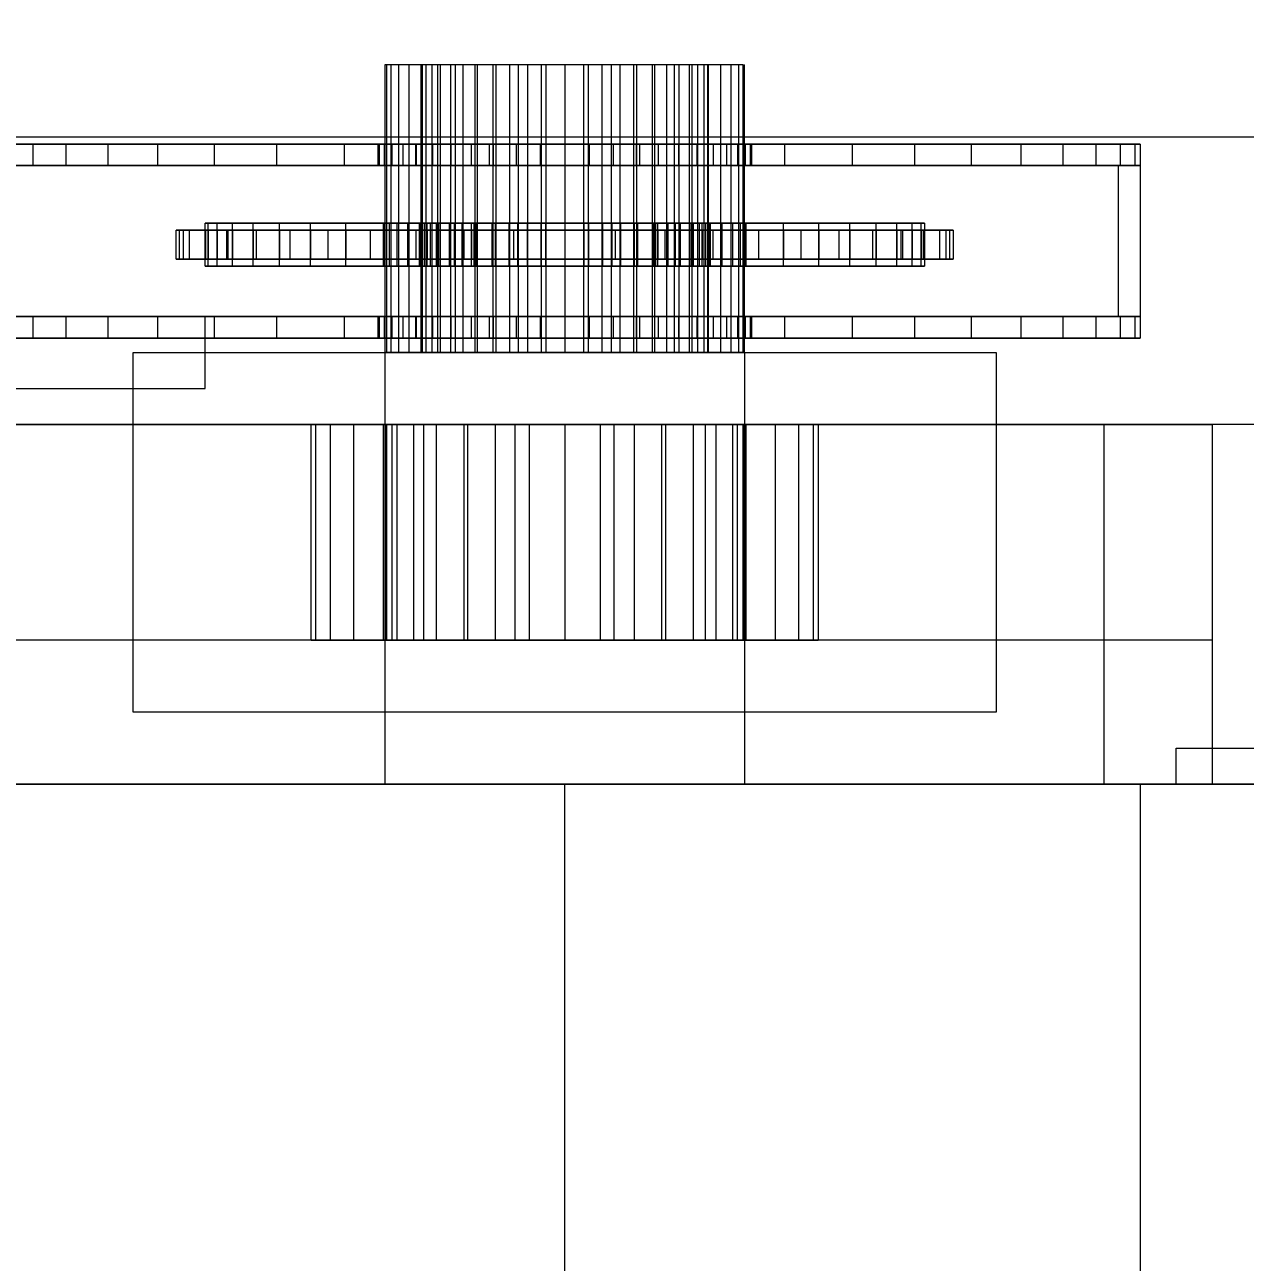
# Model space of a CAD drawing. Header units: millimetres. Extents: x -191664 to 191490, y -197311 to 10263.
# Drawn here: x 27553.1 to 27722.8, y -17816.5 to -17644.4 of the extents above; entities that cross this region are included whole.
import ezdxf

# ---------------------------------------------------------------- set-up
doc = ezdxf.new("R2010")
doc.units = ezdxf.units.MM
for name, color, linetype, lineweight in [('COTAS_P', 1, 'Continuous', 0), ('superior_C03', 7, 'Continuous', 0), ('superior_C05', 7, 'Continuous', 0), ('superior_C05-C03', 7, 'Continuous', 0)]:
    doc.layers.add(name, color=color, linetype=linetype, lineweight=lineweight)
doc.dimstyles.new('PLANTA_100', dxfattribs={"dimtxt": 250, "dimasz": 150, "dimexe": 150, "dimexo": 80, "dimgap": 100, "dimtad": 1, "dimtih": 1, "dimtoh": 1, "dimdec": 1, "dimdsep": 46, "dimcen": 0.09, "dimclrd": 1, "dimclre": 1, "dimclrt": 1, "dimadec": 0, "dimazin": 0, "dimtfac": 1, "dimtdec": 4, "dimtofl": 0, "dimtmove": 0, "dimatfit": 3, "dimfxl": 1, "dimtolj": 1, "dimtzin": 0, "dimarcsym": 0})

# ---------------------------------------------------------------- blocks, each defined once
blk = doc.blocks.new('*D40')
at = {"layer": 'COTAS_P', "color": 1, "lineweight": -2, "transparency": 16777216}
for p, q in [((28292.25, -17600), (28292.25, -17450)), ((27772.25, -17750), (28442.25, -17750)), ((27772.25, -18250), (28442.25, -18250)), ((28292.25, -18400), (28292.25, -18550))]:
    blk.add_line(p, q, dxfattribs=at)
at = {"layer": 'COTAS_P', "color": 1, "transparency": 16777216}
for points in [[(28267.25, -17600), (28317.25, -17600), (28292.25, -17750)], [(28267.25, -18400), (28317.25, -18400), (28292.25, -18250)]]:
    blk.add_solid(points, dxfattribs=at)
at = {"layer": 'Defpoints', "color": 0, "transparency": 16777216}
for p in [(27692.25, -17750), (28292.25, -17750), (27692.25, -18250)]:
    blk.add_point(p, dxfattribs=at)

msp = doc.modelspace()

# ---------------------------------------------------------------- linework, layer by layer
at = {"layer": 'superior_C03', "color": 139, "true_color": 0x345e4e}
for p, q in [((27412.12, -17750), (27749.19, -17750)), ((27750.8, -17750), (27413.74, -17750))]:
    msp.add_line(p, q, dxfattribs=at)
at = {"layer": 'superior_C03', "color": 251, "true_color": 0x586d65}
for p, q in [((27467.6, -17750), (36944.05, -17750)), ((36945.39, -17750), (27468.94, -17750))]:
    msp.add_line(p, q, dxfattribs=at)
at = {"layer": 'superior_C05', "color": 253, "true_color": 0xaab3b8}
for p, q in [((27603.4, -17650), (27603.19, -17650)), ((27603.19, -17650), (27603.19, -17690)), ((27604.04, -17650), (27603.4, -17650)), ((27603.4, -17650), (27603.4, -17690)), ((27605.09, -17650), (27604.04, -17650)), ((27604.04, -17650), (27604.04, -17690)), ((27606.54, -17650), (27605.09, -17650)), ((27605.09, -17650), (27605.09, -17690)), ((27608.35, -17650), (27606.54, -17650)), ((27606.54, -17650), (27606.54, -17690)), ((27608.36, -17650), (27608.19, -17650)), ((27608.19, -17650), (27608.19, -17690)), ((27610.51, -17650), (27608.35, -17650)), ((27608.35, -17650), (27608.35, -17690)), ((27608.87, -17650), (27608.36, -17650)), ((27608.36, -17650), (27608.36, -17690)), ((27609.71, -17650), (27608.87, -17650)), ((27608.87, -17650), (27608.87, -17690)), ((27610.87, -17650), (27609.71, -17650)), ((27609.71, -17650), (27609.71, -17690)), ((27612.97, -17650), (27610.51, -17650)), ((27610.51, -17650), (27610.51, -17690)), ((27612.32, -17650), (27610.87, -17650)), ((27610.87, -17650), (27610.87, -17690)), ((27614.04, -17650), (27612.32, -17650)), ((27612.32, -17650), (27612.32, -17690)), ((27615.69, -17650), (27612.97, -17650)), ((27612.97, -17650), (27612.97, -17690)), ((27616.01, -17650), (27614.04, -17650)), ((27614.04, -17650), (27614.04, -17690)), ((27618.62, -17650), (27615.69, -17650)), ((27615.69, -17650), (27615.69, -17690)), ((27618.19, -17650), (27616.01, -17650)), ((27616.01, -17650), (27616.01, -17690)), ((27620.53, -17650), (27618.19, -17650)), ((27618.19, -17650), (27618.19, -17690)), ((27621.72, -17650), (27618.62, -17650)), ((27618.62, -17650), (27618.62, -17690)), ((27623.01, -17650), (27620.53, -17650)), ((27620.53, -17650), (27620.53, -17690)), ((27624.92, -17650), (27621.72, -17650)), ((27621.72, -17650), (27621.72, -17690)), ((27625.58, -17650), (27623.01, -17650)), ((27623.01, -17650), (27623.01, -17690)), ((27628.19, -17650), (27624.92, -17650)), ((27624.92, -17650), (27624.92, -17690)), ((27628.19, -17650), (27625.58, -17650)), ((27625.58, -17650), (27625.58, -17690)), ((27631.45, -17650), (27628.19, -17650)), ((27628.19, -17650), (27628.19, -17690)), ((27630.8, -17650), (27628.19, -17650)), ((27633.36, -17650), (27630.8, -17650)), ((27630.8, -17650), (27630.8, -17690)), ((27634.66, -17650), (27631.45, -17650)), ((27631.45, -17650), (27631.45, -17690)), ((27635.84, -17650), (27633.36, -17650)), ((27633.36, -17650), (27633.36, -17690)), ((27637.75, -17650), (27634.66, -17650)), ((27634.66, -17650), (27634.66, -17690)), ((27638.19, -17650), (27635.84, -17650)), ((27635.84, -17650), (27635.84, -17690)), ((27640.69, -17650), (27637.75, -17650)), ((27637.75, -17650), (27637.75, -17690)), ((27640.36, -17650), (27638.19, -17650)), ((27638.19, -17650), (27638.19, -17690)), ((27642.33, -17650), (27640.36, -17650)), ((27640.36, -17650), (27640.36, -17690)), ((27643.41, -17650), (27640.69, -17650)), ((27640.69, -17650), (27640.69, -17690)), ((27644.05, -17650), (27642.33, -17650)), ((27642.33, -17650), (27642.33, -17690)), ((27645.86, -17650), (27643.41, -17650)), ((27643.41, -17650), (27643.41, -17690)), ((27645.51, -17650), (27644.05, -17650)), ((27644.05, -17650), (27644.05, -17690)), ((27646.66, -17650), (27645.51, -17650)), ((27645.51, -17650), (27645.51, -17690)), ((27648.02, -17650), (27645.86, -17650)), ((27645.86, -17650), (27645.86, -17690)), ((27647.51, -17650), (27646.66, -17650)), ((27646.66, -17650), (27646.66, -17690)), ((27648.02, -17650), (27647.51, -17650)), ((27647.51, -17650), (27647.51, -17690)), ((27649.84, -17650), (27648.02, -17650)), ((27648.02, -17650), (27648.02, -17690)), ((27648.02, -17650), (27648.19, -17650)), ((27648.19, -17690), (27648.19, -17650)), ((27651.28, -17650), (27649.84, -17650)), ((27649.84, -17650), (27649.84, -17690)), ((27652.33, -17650), (27651.28, -17650)), ((27651.28, -17650), (27651.28, -17690)), ((27652.97, -17650), (27652.33, -17650)), ((27652.33, -17650), (27652.33, -17690)), ((27652.97, -17650), (27653.19, -17650)), ((27652.97, -17650), (27652.97, -17690)), ((27653.19, -17690), (27653.19, -17650)), ((27603.4, -17690), (27603.19, -17690)), ((27604.04, -17690), (27603.4, -17690)), ((27605.09, -17690), (27604.04, -17690)), ((27606.54, -17690), (27605.09, -17690)), ((27608.35, -17690), (27606.54, -17690)), ((27608.36, -17690), (27608.19, -17690)), ((27610.51, -17690), (27608.35, -17690)), ((27608.87, -17690), (27608.36, -17690)), ((27609.71, -17690), (27608.87, -17690)), ((27610.87, -17690), (27609.71, -17690)), ((27612.97, -17690), (27610.51, -17690)), ((27612.32, -17690), (27610.87, -17690)), ((27614.04, -17690), (27612.32, -17690)), ((27615.69, -17690), (27612.97, -17690)), ((27616.01, -17690), (27614.04, -17690)), ((27618.62, -17690), (27615.69, -17690)), ((27618.19, -17690), (27616.01, -17690)), ((27620.53, -17690), (27618.19, -17690)), ((27621.72, -17690), (27618.62, -17690)), ((27623.01, -17690), (27620.53, -17690)), ((27624.92, -17690), (27621.72, -17690)), ((27625.58, -17690), (27623.01, -17690)), ((27628.19, -17690), (27624.92, -17690)), ((27628.19, -17690), (27625.58, -17690)), ((27631.45, -17690), (27628.19, -17690)), ((27630.8, -17690), (27628.19, -17690)), ((27633.36, -17690), (27630.8, -17690)), ((27634.66, -17690), (27631.45, -17690)), ((27635.84, -17690), (27633.36, -17690)), ((27637.75, -17690), (27634.66, -17690)), ((27638.19, -17690), (27635.84, -17690)), ((27640.69, -17690), (27637.75, -17690)), ((27640.36, -17690), (27638.19, -17690)), ((27642.33, -17690), (27640.36, -17690)), ((27643.41, -17690), (27640.69, -17690)), ((27644.05, -17690), (27642.33, -17690)), ((27645.86, -17690), (27643.41, -17690)), ((27645.51, -17690), (27644.05, -17690)), ((27646.66, -17690), (27645.51, -17690)), ((27648.02, -17690), (27645.86, -17690)), ((27647.51, -17690), (27646.66, -17690)), ((27648.02, -17690), (27647.51, -17690)), ((27649.84, -17690), (27648.02, -17690)), ((27648.19, -17690), (27648.02, -17690)), ((27651.28, -17690), (27649.84, -17690)), ((27652.33, -17690), (27651.28, -17690)), ((27652.97, -17690), (27652.33, -17690)), ((27653.19, -17690), (27652.97, -17690))]:
    msp.add_line(p, q, dxfattribs=at)
at = {"layer": 'superior_C05', "color": 251, "true_color": 0x596770}
for p, q in [((27108.19, -17660), (28033.19, -17660)), ((27548.19, -17661), (27708.19, -17661)), ((27708.19, -17664), (27548.19, -17664)), ((27705.19, -17685), (27705.19, -17664)), ((27705.19, -17664), (27708.19, -17664)), ((27708.19, -17664), (27708.19, -17685)), ((27128.19, -17685), (27578.19, -17685)), ((27548.19, -17685), (27708.19, -17685)), ((27578.19, -17695), (27578.19, -17685)), ((27708.19, -17685), (27705.19, -17685)), ((27708.19, -17688), (27548.19, -17688)), ((27128.19, -17695), (27578.19, -17695)), ((28033.19, -17700), (27108.19, -17700)), ((27328.19, -17700), (27718.19, -17700)), ((28033.19, -17700), (27523.19, -17700)), ((27718.19, -17700), (27718.19, -17730)), ((27718.19, -17730), (27328.19, -17730))]:
    msp.add_line(p, q, dxfattribs=at)
at = {"layer": 'superior_C05', "color": 253, "true_color": 0xa2a8aa}
for p, q in [((27548.19, -17661), (27602.19, -17661)), ((27548.87, -17661), (27602.41, -17661)), ((27554.28, -17661), (27550.91, -17661)), ((27550.91, -17661), (27603.07, -17661)), ((27558.9, -17661), (27554.28, -17661)), ((27554.28, -17661), (27604.17, -17661)), ((27554.28, -17664), (27554.28, -17661)), ((27564.72, -17661), (27558.9, -17661)), ((27558.9, -17661), (27605.67, -17661)), ((27558.9, -17664), (27558.9, -17661)), ((27571.62, -17661), (27564.72, -17661)), ((27564.72, -17661), (27607.56, -17661)), ((27564.72, -17664), (27564.72, -17661)), ((27579.49, -17661), (27571.62, -17661)), ((27571.62, -17661), (27609.8, -17661)), ((27571.62, -17664), (27571.62, -17661)), ((27588.19, -17661), (27579.49, -17661)), ((27579.49, -17661), (27612.36, -17661)), ((27579.49, -17664), (27579.49, -17661)), ((27597.57, -17661), (27588.19, -17661)), ((27588.19, -17661), (27615.19, -17661)), ((27588.19, -17664), (27588.19, -17661)), ((27607.48, -17661), (27597.57, -17661)), ((27597.57, -17661), (27618.24, -17661)), ((27597.57, -17664), (27597.57, -17661)), ((27602.19, -17661), (27602.41, -17661)), ((27602.19, -17661), (27602.19, -17664)), ((27602.41, -17661), (27603.07, -17661)), ((27602.41, -17661), (27602.41, -17664)), ((27603.07, -17661), (27604.17, -17661)), ((27603.07, -17661), (27603.07, -17664)), ((27604.17, -17661), (27605.67, -17661)), ((27604.17, -17661), (27604.17, -17664)), ((27605.67, -17661), (27607.56, -17661)), ((27605.67, -17661), (27605.67, -17664)), ((27617.74, -17661), (27607.48, -17661)), ((27607.48, -17661), (27621.46, -17661)), ((27607.48, -17664), (27607.48, -17661)), ((27607.56, -17661), (27609.8, -17661)), ((27607.56, -17661), (27607.56, -17664)), ((27609.8, -17661), (27612.36, -17661)), ((27609.8, -17661), (27609.8, -17664)), ((27612.36, -17661), (27615.19, -17661)), ((27612.36, -17661), (27612.36, -17664)), ((27615.19, -17661), (27618.24, -17661)), ((27615.19, -17661), (27615.19, -17664)), ((27628.19, -17661), (27617.74, -17661)), ((27617.74, -17661), (27624.79, -17661)), ((27617.74, -17664), (27617.74, -17661)), ((27618.24, -17661), (27621.46, -17661)), ((27618.24, -17661), (27618.24, -17664)), ((27621.46, -17661), (27624.79, -17661)), ((27621.46, -17661), (27621.46, -17664)), ((27624.79, -17661), (27628.19, -17661)), ((27624.79, -17661), (27624.79, -17664)), ((27638.63, -17661), (27628.19, -17661)), ((27628.19, -17661), (27631.58, -17661)), ((27628.19, -17661), (27628.19, -17664)), ((27638.63, -17661), (27631.58, -17661)), ((27631.58, -17661), (27634.92, -17661)), ((27631.58, -17661), (27631.58, -17664)), ((27648.89, -17661), (27634.92, -17661)), ((27634.92, -17661), (27638.14, -17661)), ((27634.92, -17661), (27634.92, -17664)), ((27658.8, -17661), (27638.14, -17661)), ((27638.14, -17661), (27641.19, -17661)), ((27638.14, -17661), (27638.14, -17664)), ((27648.89, -17661), (27638.63, -17661)), ((27638.63, -17664), (27638.63, -17661)), ((27668.19, -17661), (27641.19, -17661)), ((27641.19, -17661), (27644.01, -17661)), ((27641.19, -17661), (27641.19, -17664)), ((27676.89, -17661), (27644.01, -17661)), ((27644.01, -17661), (27646.57, -17661)), ((27644.01, -17661), (27644.01, -17664)), ((27684.76, -17661), (27646.57, -17661)), ((27646.57, -17661), (27648.81, -17661)), ((27646.57, -17661), (27646.57, -17664)), ((27691.65, -17661), (27648.81, -17661)), ((27648.81, -17661), (27650.7, -17661)), ((27648.81, -17661), (27648.81, -17664)), ((27658.8, -17661), (27648.89, -17661)), ((27648.89, -17664), (27648.89, -17661)), ((27697.47, -17661), (27650.7, -17661)), ((27650.7, -17661), (27652.21, -17661)), ((27650.7, -17661), (27650.7, -17664)), ((27702.1, -17661), (27652.21, -17661)), ((27652.21, -17661), (27653.3, -17661)), ((27652.21, -17661), (27652.21, -17664)), ((27705.46, -17661), (27653.3, -17661)), ((27653.3, -17661), (27653.96, -17661)), ((27653.3, -17661), (27653.3, -17664)), ((27707.5, -17661), (27653.96, -17661)), ((27653.96, -17661), (27654.19, -17661)), ((27653.96, -17661), (27653.96, -17664)), ((27654.19, -17661), (27708.19, -17661)), ((27654.19, -17664), (27654.19, -17661)), ((27668.19, -17661), (27658.8, -17661)), ((27658.8, -17664), (27658.8, -17661)), ((27676.89, -17661), (27668.19, -17661)), ((27668.19, -17664), (27668.19, -17661)), ((27684.76, -17661), (27676.89, -17661)), ((27676.89, -17664), (27676.89, -17661)), ((27691.65, -17661), (27684.76, -17661)), ((27684.76, -17664), (27684.76, -17661)), ((27697.47, -17661), (27691.65, -17661)), ((27691.65, -17664), (27691.65, -17661)), ((27702.1, -17661), (27697.47, -17661)), ((27697.47, -17664), (27697.47, -17661)), ((27705.46, -17661), (27702.1, -17661)), ((27702.1, -17664), (27702.1, -17661)), ((27707.5, -17661), (27705.46, -17661)), ((27705.46, -17664), (27705.46, -17661)), ((27708.19, -17661), (27707.5, -17661)), ((27707.5, -17664), (27707.5, -17661)), ((27708.19, -17661), (27708.19, -17664)), ((27602.19, -17664), (27548.19, -17664)), ((27602.41, -17664), (27548.87, -17664)), ((27603.07, -17664), (27550.91, -17664)), ((27550.91, -17664), (27554.28, -17664)), ((27604.17, -17664), (27554.28, -17664)), ((27554.28, -17664), (27558.9, -17664)), ((27605.67, -17664), (27558.9, -17664)), ((27558.9, -17664), (27564.72, -17664)), ((27607.56, -17664), (27564.72, -17664)), ((27564.72, -17664), (27571.62, -17664)), ((27609.8, -17664), (27571.62, -17664)), ((27571.62, -17664), (27579.49, -17664)), ((27612.36, -17664), (27579.49, -17664)), ((27579.49, -17664), (27588.19, -17664)), ((27615.19, -17664), (27588.19, -17664)), ((27588.19, -17664), (27597.57, -17664)), ((27618.24, -17664), (27597.57, -17664)), ((27597.57, -17664), (27607.48, -17664)), ((27602.41, -17664), (27602.19, -17664)), ((27603.07, -17664), (27602.41, -17664)), ((27604.17, -17664), (27603.07, -17664)), ((27605.67, -17664), (27604.17, -17664)), ((27607.56, -17664), (27605.67, -17664)), ((27621.46, -17664), (27607.48, -17664)), ((27607.48, -17664), (27617.74, -17664)), ((27609.8, -17664), (27607.56, -17664)), ((27612.36, -17664), (27609.8, -17664)), ((27615.19, -17664), (27612.36, -17664)), ((27618.24, -17664), (27615.19, -17664)), ((27624.79, -17664), (27617.74, -17664)), ((27617.74, -17664), (27628.19, -17664)), ((27621.46, -17664), (27618.24, -17664)), ((27624.79, -17664), (27621.46, -17664)), ((27628.19, -17664), (27624.79, -17664)), ((27631.58, -17664), (27628.19, -17664)), ((27628.19, -17664), (27638.63, -17664)), ((27634.92, -17664), (27631.58, -17664)), ((27631.58, -17664), (27638.63, -17664)), ((27638.14, -17664), (27634.92, -17664)), ((27634.92, -17664), (27648.89, -17664)), ((27641.19, -17664), (27638.14, -17664)), ((27638.14, -17664), (27658.8, -17664)), ((27638.63, -17664), (27648.89, -17664)), ((27644.01, -17664), (27641.19, -17664)), ((27641.19, -17664), (27668.19, -17664)), ((27646.57, -17664), (27644.01, -17664)), ((27644.01, -17664), (27676.89, -17664)), ((27648.81, -17664), (27646.57, -17664)), ((27646.57, -17664), (27684.76, -17664)), ((27650.7, -17664), (27648.81, -17664)), ((27648.81, -17664), (27691.65, -17664)), ((27648.89, -17664), (27658.8, -17664)), ((27652.21, -17664), (27650.7, -17664)), ((27650.7, -17664), (27697.47, -17664)), ((27653.3, -17664), (27652.21, -17664)), ((27652.21, -17664), (27702.1, -17664)), ((27653.96, -17664), (27653.3, -17664)), ((27653.3, -17664), (27705.46, -17664)), ((27654.19, -17664), (27653.96, -17664)), ((27653.96, -17664), (27707.5, -17664)), ((27708.19, -17664), (27654.19, -17664)), ((27658.8, -17664), (27668.19, -17664)), ((27668.19, -17664), (27676.89, -17664)), ((27676.89, -17664), (27684.76, -17664)), ((27684.76, -17664), (27691.65, -17664)), ((27691.65, -17664), (27697.47, -17664)), ((27697.47, -17664), (27702.1, -17664)), ((27702.1, -17664), (27705.46, -17664)), ((27705.46, -17664), (27707.5, -17664)), ((27707.5, -17664), (27708.19, -17664)), ((27578.61, -17672), (27578.19, -17672)), ((27578.19, -17672), (27602.94, -17672)), ((27578.19, -17678), (27578.19, -17672)), ((27578.19, -17672), (27607.94, -17672)), ((27579.89, -17672), (27578.61, -17672)), ((27578.61, -17672), (27603.15, -17672)), ((27578.61, -17678), (27578.61, -17672)), ((27578.61, -17672), (27608.11, -17672)), ((27581.99, -17672), (27579.89, -17672)), ((27579.89, -17672), (27603.8, -17672)), ((27579.89, -17678), (27579.89, -17672)), ((27579.89, -17672), (27608.63, -17672)), ((27584.89, -17672), (27581.99, -17672)), ((27581.99, -17672), (27604.86, -17672)), ((27581.99, -17678), (27581.99, -17672)), ((27581.99, -17672), (27609.48, -17672)), ((27588.52, -17672), (27584.89, -17672)), ((27584.89, -17672), (27606.32, -17672)), ((27584.89, -17678), (27584.89, -17672)), ((27584.89, -17672), (27610.65, -17672)), ((27592.83, -17672), (27588.52, -17672)), ((27588.52, -17672), (27608.15, -17672)), ((27588.52, -17678), (27588.52, -17672)), ((27588.52, -17672), (27612.12, -17672)), ((27597.75, -17672), (27592.83, -17672)), ((27592.83, -17672), (27610.33, -17672)), ((27592.83, -17678), (27592.83, -17672)), ((27592.83, -17672), (27613.87, -17672)), ((27603.19, -17672), (27597.75, -17672)), ((27597.75, -17672), (27612.82, -17672)), ((27597.75, -17678), (27597.75, -17672)), ((27597.75, -17672), (27615.86, -17672)), ((27602.94, -17672), (27603.15, -17672)), ((27602.94, -17672), (27602.94, -17678)), ((27603.15, -17672), (27603.8, -17672)), ((27603.15, -17672), (27603.15, -17678)), ((27609.05, -17672), (27603.19, -17672)), ((27603.19, -17672), (27615.56, -17672)), ((27603.19, -17678), (27603.19, -17672)), ((27603.19, -17672), (27618.06, -17672)), ((27603.8, -17672), (27604.86, -17672)), ((27603.8, -17672), (27603.8, -17678)), ((27604.86, -17672), (27606.32, -17672)), ((27604.86, -17672), (27604.86, -17678)), ((27606.32, -17672), (27608.15, -17672)), ((27606.32, -17672), (27606.32, -17678)), ((27607.94, -17672), (27608.11, -17672)), ((27607.94, -17672), (27607.94, -17678)), ((27608.11, -17672), (27608.63, -17672)), ((27608.11, -17672), (27608.11, -17678)), ((27608.15, -17672), (27610.33, -17672)), ((27608.15, -17672), (27608.15, -17678)), ((27608.63, -17672), (27609.48, -17672)), ((27608.63, -17672), (27608.63, -17678)), ((27615.25, -17672), (27609.05, -17672)), ((27609.05, -17672), (27618.52, -17672)), ((27609.05, -17678), (27609.05, -17672)), ((27609.05, -17672), (27620.44, -17672)), ((27609.48, -17672), (27610.65, -17672)), ((27609.48, -17672), (27609.48, -17678)), ((27610.33, -17672), (27612.82, -17672)), ((27610.33, -17672), (27610.33, -17678)), ((27610.65, -17672), (27612.12, -17672)), ((27610.65, -17672), (27610.65, -17678)), ((27612.12, -17672), (27613.87, -17672)), ((27612.12, -17672), (27612.12, -17678)), ((27612.82, -17672), (27615.56, -17672)), ((27612.82, -17672), (27612.82, -17678)), ((27613.87, -17672), (27615.86, -17672)), ((27613.87, -17672), (27613.87, -17678)), ((27621.66, -17672), (27615.25, -17672)), ((27615.25, -17672), (27621.65, -17672)), ((27615.25, -17678), (27615.25, -17672)), ((27615.25, -17672), (27622.95, -17672)), ((27615.56, -17672), (27618.52, -17672)), ((27615.56, -17672), (27615.56, -17678)), ((27615.86, -17672), (27618.06, -17672)), ((27615.86, -17672), (27615.86, -17678)), ((27618.06, -17672), (27620.44, -17672)), ((27618.06, -17672), (27618.06, -17678)), ((27618.52, -17672), (27621.65, -17672)), ((27618.52, -17672), (27618.52, -17678)), ((27620.44, -17672), (27622.95, -17672)), ((27620.44, -17672), (27620.44, -17678)), ((27621.65, -17672), (27624.89, -17672)), ((27621.65, -17672), (27621.65, -17678)), ((27628.19, -17672), (27621.66, -17672)), ((27621.66, -17672), (27624.89, -17672)), ((27621.66, -17678), (27621.66, -17672)), ((27621.66, -17672), (27625.54, -17672)), ((27622.95, -17672), (27625.54, -17672)), ((27622.95, -17672), (27622.95, -17678)), ((27624.89, -17672), (27628.19, -17672)), ((27624.89, -17672), (27624.89, -17678)), ((27625.54, -17672), (27628.19, -17672)), ((27625.54, -17672), (27625.54, -17678)), ((27634.71, -17672), (27628.19, -17672)), ((27628.19, -17672), (27631.48, -17672)), ((27628.19, -17672), (27628.19, -17678)), ((27628.19, -17672), (27630.83, -17672)), ((27634.71, -17672), (27630.83, -17672)), ((27630.83, -17672), (27633.43, -17672)), ((27630.83, -17672), (27630.83, -17678)), ((27634.71, -17672), (27631.48, -17672)), ((27631.48, -17672), (27634.72, -17672)), ((27631.48, -17672), (27631.48, -17678)), ((27641.13, -17672), (27633.43, -17672)), ((27633.43, -17672), (27635.94, -17672)), ((27633.43, -17672), (27633.43, -17678)), ((27641.13, -17672), (27634.71, -17672)), ((27634.71, -17678), (27634.71, -17672)), ((27641.13, -17672), (27634.72, -17672)), ((27634.72, -17672), (27637.85, -17672)), ((27634.72, -17672), (27634.72, -17678)), ((27647.32, -17672), (27635.94, -17672)), ((27635.94, -17672), (27638.31, -17672)), ((27635.94, -17672), (27635.94, -17678)), ((27647.32, -17672), (27637.85, -17672)), ((27637.85, -17672), (27640.81, -17672)), ((27637.85, -17672), (27637.85, -17678)), ((27653.19, -17672), (27638.31, -17672)), ((27638.31, -17672), (27640.51, -17672)), ((27638.31, -17672), (27638.31, -17678)), ((27658.62, -17672), (27640.51, -17672)), ((27640.51, -17672), (27642.51, -17672)), ((27640.51, -17672), (27640.51, -17678)), ((27653.19, -17672), (27640.81, -17672)), ((27640.81, -17672), (27643.56, -17672)), ((27640.81, -17672), (27640.81, -17678)), ((27647.32, -17672), (27641.13, -17672)), ((27641.13, -17678), (27641.13, -17672)), ((27663.54, -17672), (27642.51, -17672)), ((27642.51, -17672), (27644.25, -17672)), ((27642.51, -17672), (27642.51, -17678)), ((27658.62, -17672), (27643.56, -17672)), ((27643.56, -17672), (27646.04, -17672)), ((27643.56, -17672), (27643.56, -17678)), ((27667.85, -17672), (27644.25, -17672)), ((27644.25, -17672), (27645.72, -17672)), ((27644.25, -17672), (27644.25, -17678)), ((27671.49, -17672), (27645.72, -17672)), ((27645.72, -17672), (27646.9, -17672)), ((27645.72, -17672), (27645.72, -17678)), ((27663.54, -17672), (27646.04, -17672)), ((27646.04, -17672), (27648.22, -17672)), ((27646.04, -17672), (27646.04, -17678)), ((27674.38, -17672), (27646.9, -17672)), ((27646.9, -17672), (27647.75, -17672)), ((27646.9, -17672), (27646.9, -17678)), ((27653.19, -17672), (27647.32, -17672)), ((27647.32, -17678), (27647.32, -17672)), ((27676.48, -17672), (27647.75, -17672)), ((27647.75, -17672), (27648.26, -17672)), ((27647.75, -17672), (27647.75, -17678)), ((27667.85, -17672), (27648.22, -17672)), ((27648.22, -17672), (27650.05, -17672)), ((27648.22, -17672), (27648.22, -17678)), ((27677.76, -17672), (27648.26, -17672)), ((27648.26, -17672), (27648.44, -17672)), ((27648.26, -17672), (27648.26, -17678)), ((27648.44, -17672), (27678.19, -17672)), ((27648.44, -17678), (27648.44, -17672)), ((27671.49, -17672), (27650.05, -17672)), ((27650.05, -17672), (27651.51, -17672)), ((27650.05, -17672), (27650.05, -17678)), ((27674.38, -17672), (27651.51, -17672)), ((27651.51, -17672), (27652.58, -17672)), ((27651.51, -17672), (27651.51, -17678)), ((27676.48, -17672), (27652.58, -17672)), ((27652.58, -17672), (27653.22, -17672)), ((27652.58, -17672), (27652.58, -17678)), ((27658.62, -17672), (27653.19, -17672)), ((27653.19, -17678), (27653.19, -17672)), ((27677.76, -17672), (27653.22, -17672)), ((27653.22, -17672), (27653.44, -17672)), ((27653.22, -17672), (27653.22, -17678)), ((27653.44, -17672), (27678.19, -17672)), ((27653.44, -17678), (27653.44, -17672)), ((27663.54, -17672), (27658.62, -17672)), ((27658.62, -17678), (27658.62, -17672)), ((27667.85, -17672), (27663.54, -17672)), ((27663.54, -17678), (27663.54, -17672)), ((27671.49, -17672), (27667.85, -17672)), ((27667.85, -17678), (27667.85, -17672)), ((27674.38, -17672), (27671.49, -17672)), ((27671.49, -17678), (27671.49, -17672)), ((27676.48, -17672), (27674.38, -17672)), ((27674.38, -17678), (27674.38, -17672)), ((27677.76, -17672), (27676.48, -17672)), ((27676.48, -17678), (27676.48, -17672)), ((27678.19, -17672), (27677.76, -17672)), ((27677.76, -17678), (27677.76, -17672)), ((27678.19, -17672), (27678.19, -17678)), ((27574.65, -17673), (27574.19, -17673)), ((27574.19, -17673), (27578.19, -17673)), ((27574.19, -17677), (27574.19, -17673)), ((27576.03, -17673), (27574.65, -17673)), ((27574.65, -17673), (27578.61, -17673)), ((27574.65, -17677), (27574.65, -17673)), ((27578.3, -17673), (27576.03, -17673)), ((27576.03, -17673), (27579.89, -17673)), ((27576.03, -17677), (27576.03, -17673)), ((27578.19, -17673), (27578.61, -17673)), ((27578.19, -17673), (27578.19, -17677)), ((27581.42, -17673), (27578.3, -17673)), ((27578.3, -17673), (27581.99, -17673)), ((27578.3, -17677), (27578.3, -17673)), ((27578.61, -17673), (27579.89, -17673)), ((27578.61, -17673), (27578.61, -17677)), ((27579.89, -17673), (27581.99, -17673)), ((27579.89, -17673), (27579.89, -17677)), ((27585.35, -17673), (27581.42, -17673)), ((27581.42, -17673), (27584.89, -17673)), ((27581.42, -17677), (27581.42, -17673)), ((27581.99, -17673), (27584.89, -17673)), ((27581.99, -17673), (27581.99, -17677)), ((27584.89, -17673), (27588.52, -17673)), ((27584.89, -17673), (27584.89, -17677)), ((27590, -17673), (27585.35, -17673)), ((27585.35, -17673), (27588.52, -17673)), ((27585.35, -17677), (27585.35, -17673)), ((27588.52, -17673), (27592.83, -17673)), ((27588.52, -17673), (27588.52, -17677)), ((27595.31, -17673), (27590, -17673)), ((27590, -17673), (27592.83, -17673)), ((27590, -17677), (27590, -17673)), ((27592.83, -17673), (27597.75, -17673)), ((27592.83, -17673), (27592.83, -17677)), ((27601.19, -17673), (27595.31, -17673)), ((27595.31, -17673), (27597.75, -17673)), ((27595.31, -17677), (27595.31, -17673)), ((27597.75, -17673), (27603.19, -17673)), ((27597.75, -17673), (27597.75, -17677)), ((27607.52, -17673), (27601.19, -17673)), ((27601.19, -17673), (27603.19, -17673)), ((27601.19, -17677), (27601.19, -17673)), ((27603.19, -17673), (27609.05, -17673)), ((27603.19, -17673), (27603.19, -17677)), ((27614.21, -17673), (27607.52, -17673)), ((27607.52, -17673), (27609.05, -17673)), ((27607.52, -17677), (27607.52, -17673)), ((27609.05, -17673), (27615.25, -17673)), ((27609.05, -17673), (27609.05, -17677)), ((27621.14, -17673), (27614.21, -17673)), ((27614.21, -17673), (27615.25, -17673)), ((27614.21, -17677), (27614.21, -17673)), ((27615.25, -17673), (27621.66, -17673)), ((27615.25, -17673), (27615.25, -17677)), ((27628.19, -17673), (27621.14, -17673)), ((27621.14, -17673), (27621.66, -17673)), ((27621.14, -17677), (27621.14, -17673)), ((27621.66, -17673), (27628.19, -17673)), ((27621.66, -17673), (27621.66, -17677)), ((27635.23, -17673), (27628.19, -17673)), ((27628.19, -17673), (27634.71, -17673)), ((27628.19, -17673), (27628.19, -17677)), ((27635.23, -17673), (27634.71, -17673)), ((27634.71, -17673), (27641.13, -17673)), ((27634.71, -17673), (27634.71, -17677)), ((27642.16, -17673), (27635.23, -17673)), ((27635.23, -17677), (27635.23, -17673)), ((27642.16, -17673), (27641.13, -17673)), ((27641.13, -17673), (27647.32, -17673)), ((27641.13, -17673), (27641.13, -17677)), ((27648.85, -17673), (27642.16, -17673)), ((27642.16, -17677), (27642.16, -17673)), ((27648.85, -17673), (27647.32, -17673)), ((27647.32, -17673), (27653.19, -17673)), ((27647.32, -17673), (27647.32, -17677)), ((27655.19, -17673), (27648.85, -17673)), ((27648.85, -17677), (27648.85, -17673)), ((27655.19, -17673), (27653.19, -17673)), ((27653.19, -17673), (27658.62, -17673)), ((27653.19, -17673), (27653.19, -17677)), ((27661.06, -17673), (27655.19, -17673)), ((27655.19, -17677), (27655.19, -17673)), ((27661.06, -17673), (27658.62, -17673)), ((27658.62, -17673), (27663.54, -17673)), ((27658.62, -17673), (27658.62, -17677)), ((27666.37, -17673), (27661.06, -17673)), ((27661.06, -17677), (27661.06, -17673)), ((27666.37, -17673), (27663.54, -17673)), ((27663.54, -17673), (27667.85, -17673)), ((27663.54, -17673), (27663.54, -17677)), ((27671.03, -17673), (27666.37, -17673)), ((27666.37, -17677), (27666.37, -17673)), ((27671.03, -17673), (27667.85, -17673)), ((27667.85, -17673), (27671.49, -17673)), ((27667.85, -17673), (27667.85, -17677)), ((27674.95, -17673), (27671.03, -17673)), ((27671.03, -17677), (27671.03, -17673)), ((27674.95, -17673), (27671.49, -17673)), ((27671.49, -17673), (27674.38, -17673)), ((27671.49, -17673), (27671.49, -17677)), ((27678.08, -17673), (27674.38, -17673)), ((27674.38, -17673), (27676.48, -17673)), ((27674.38, -17673), (27674.38, -17677)), ((27678.08, -17673), (27674.95, -17673)), ((27674.95, -17677), (27674.95, -17673)), ((27680.35, -17673), (27676.48, -17673)), ((27676.48, -17673), (27677.76, -17673)), ((27676.48, -17673), (27676.48, -17677)), ((27681.72, -17673), (27677.76, -17673)), ((27677.76, -17673), (27678.19, -17673)), ((27677.76, -17673), (27677.76, -17677)), ((27680.35, -17673), (27678.08, -17673)), ((27678.08, -17677), (27678.08, -17673)), ((27678.19, -17673), (27682.19, -17673)), ((27678.19, -17677), (27678.19, -17673)), ((27681.72, -17673), (27680.35, -17673)), ((27680.35, -17677), (27680.35, -17673)), ((27682.19, -17673), (27681.72, -17673)), ((27681.72, -17677), (27681.72, -17673)), ((27682.19, -17673), (27682.19, -17677)), ((27578.19, -17677), (27574.19, -17677)), ((27574.19, -17677), (27574.65, -17677)), ((27578.61, -17677), (27574.65, -17677)), ((27574.65, -17677), (27576.03, -17677)), ((27579.89, -17677), (27576.03, -17677)), ((27576.03, -17677), (27578.3, -17677)), ((27578.61, -17677), (27578.19, -17677)), ((27581.99, -17677), (27578.3, -17677)), ((27578.3, -17677), (27581.42, -17677)), ((27579.89, -17677), (27578.61, -17677)), ((27581.99, -17677), (27579.89, -17677)), ((27584.89, -17677), (27581.42, -17677)), ((27581.42, -17677), (27585.35, -17677)), ((27584.89, -17677), (27581.99, -17677)), ((27588.52, -17677), (27584.89, -17677)), ((27588.52, -17677), (27585.35, -17677)), ((27585.35, -17677), (27590, -17677)), ((27592.83, -17677), (27588.52, -17677)), ((27592.83, -17677), (27590, -17677)), ((27590, -17677), (27595.31, -17677)), ((27597.75, -17677), (27592.83, -17677)), ((27597.75, -17677), (27595.31, -17677)), ((27595.31, -17677), (27601.19, -17677)), ((27603.19, -17677), (27597.75, -17677)), ((27603.19, -17677), (27601.19, -17677)), ((27601.19, -17677), (27607.52, -17677)), ((27609.05, -17677), (27603.19, -17677)), ((27609.05, -17677), (27607.52, -17677)), ((27607.52, -17677), (27614.21, -17677)), ((27615.25, -17677), (27609.05, -17677)), ((27615.25, -17677), (27614.21, -17677)), ((27614.21, -17677), (27621.14, -17677)), ((27621.66, -17677), (27615.25, -17677)), ((27621.66, -17677), (27621.14, -17677)), ((27621.14, -17677), (27628.19, -17677)), ((27628.19, -17677), (27621.66, -17677)), ((27634.71, -17677), (27628.19, -17677)), ((27628.19, -17677), (27635.23, -17677)), ((27641.13, -17677), (27634.71, -17677)), ((27634.71, -17677), (27635.23, -17677)), ((27635.23, -17677), (27642.16, -17677)), ((27647.32, -17677), (27641.13, -17677)), ((27641.13, -17677), (27642.16, -17677)), ((27642.16, -17677), (27648.85, -17677)), ((27653.19, -17677), (27647.32, -17677)), ((27647.32, -17677), (27648.85, -17677)), ((27648.85, -17677), (27655.19, -17677)), ((27658.62, -17677), (27653.19, -17677)), ((27653.19, -17677), (27655.19, -17677)), ((27655.19, -17677), (27661.06, -17677)), ((27663.54, -17677), (27658.62, -17677)), ((27658.62, -17677), (27661.06, -17677)), ((27661.06, -17677), (27666.37, -17677)), ((27667.85, -17677), (27663.54, -17677)), ((27663.54, -17677), (27666.37, -17677)), ((27666.37, -17677), (27671.03, -17677)), ((27671.49, -17677), (27667.85, -17677)), ((27667.85, -17677), (27671.03, -17677)), ((27671.03, -17677), (27674.95, -17677)), ((27674.38, -17677), (27671.49, -17677)), ((27671.49, -17677), (27674.95, -17677)), ((27676.48, -17677), (27674.38, -17677)), ((27674.38, -17677), (27678.08, -17677)), ((27674.95, -17677), (27678.08, -17677)), ((27677.76, -17677), (27676.48, -17677)), ((27676.48, -17677), (27680.35, -17677)), ((27678.19, -17677), (27677.76, -17677)), ((27677.76, -17677), (27681.72, -17677)), ((27678.08, -17677), (27680.35, -17677)), ((27682.19, -17677), (27678.19, -17677)), ((27680.35, -17677), (27681.72, -17677)), ((27681.72, -17677), (27682.19, -17677)), ((27602.94, -17678), (27578.19, -17678)), ((27578.19, -17678), (27578.61, -17678)), ((27607.94, -17678), (27578.19, -17678)), ((27603.15, -17678), (27578.61, -17678)), ((27578.61, -17678), (27579.89, -17678)), ((27608.11, -17678), (27578.61, -17678)), ((27603.8, -17678), (27579.89, -17678)), ((27579.89, -17678), (27581.99, -17678)), ((27608.63, -17678), (27579.89, -17678)), ((27604.86, -17678), (27581.99, -17678)), ((27581.99, -17678), (27584.89, -17678)), ((27609.48, -17678), (27581.99, -17678)), ((27606.32, -17678), (27584.89, -17678)), ((27584.89, -17678), (27588.52, -17678)), ((27610.65, -17678), (27584.89, -17678)), ((27608.15, -17678), (27588.52, -17678)), ((27588.52, -17678), (27592.83, -17678)), ((27612.12, -17678), (27588.52, -17678)), ((27610.33, -17678), (27592.83, -17678)), ((27592.83, -17678), (27597.75, -17678)), ((27613.87, -17678), (27592.83, -17678)), ((27612.82, -17678), (27597.75, -17678)), ((27597.75, -17678), (27603.19, -17678)), ((27615.86, -17678), (27597.75, -17678)), ((27603.15, -17678), (27602.94, -17678)), ((27603.8, -17678), (27603.15, -17678)), ((27615.56, -17678), (27603.19, -17678)), ((27603.19, -17678), (27609.05, -17678)), ((27618.06, -17678), (27603.19, -17678)), ((27604.86, -17678), (27603.8, -17678)), ((27606.32, -17678), (27604.86, -17678)), ((27608.15, -17678), (27606.32, -17678)), ((27608.11, -17678), (27607.94, -17678)), ((27608.63, -17678), (27608.11, -17678)), ((27610.33, -17678), (27608.15, -17678)), ((27609.48, -17678), (27608.63, -17678)), ((27618.52, -17678), (27609.05, -17678)), ((27609.05, -17678), (27615.25, -17678)), ((27620.44, -17678), (27609.05, -17678)), ((27610.65, -17678), (27609.48, -17678)), ((27612.82, -17678), (27610.33, -17678)), ((27612.12, -17678), (27610.65, -17678)), ((27613.87, -17678), (27612.12, -17678)), ((27615.56, -17678), (27612.82, -17678)), ((27615.86, -17678), (27613.87, -17678)), ((27621.65, -17678), (27615.25, -17678)), ((27615.25, -17678), (27621.66, -17678)), ((27622.95, -17678), (27615.25, -17678)), ((27618.52, -17678), (27615.56, -17678)), ((27618.06, -17678), (27615.86, -17678)), ((27620.44, -17678), (27618.06, -17678)), ((27621.65, -17678), (27618.52, -17678)), ((27622.95, -17678), (27620.44, -17678)), ((27624.89, -17678), (27621.65, -17678)), ((27624.89, -17678), (27621.66, -17678)), ((27621.66, -17678), (27628.19, -17678)), ((27625.54, -17678), (27621.66, -17678)), ((27625.54, -17678), (27622.95, -17678)), ((27628.19, -17678), (27624.89, -17678)), ((27628.19, -17678), (27625.54, -17678)), ((27631.48, -17678), (27628.19, -17678)), ((27628.19, -17678), (27634.71, -17678)), ((27630.83, -17678), (27628.19, -17678)), ((27633.43, -17678), (27630.83, -17678)), ((27630.83, -17678), (27634.71, -17678)), ((27634.72, -17678), (27631.48, -17678)), ((27631.48, -17678), (27634.71, -17678)), ((27635.94, -17678), (27633.43, -17678)), ((27633.43, -17678), (27641.13, -17678)), ((27634.71, -17678), (27641.13, -17678)), ((27637.85, -17678), (27634.72, -17678)), ((27634.72, -17678), (27641.13, -17678)), ((27638.31, -17678), (27635.94, -17678)), ((27635.94, -17678), (27647.32, -17678)), ((27640.81, -17678), (27637.85, -17678)), ((27637.85, -17678), (27647.32, -17678)), ((27640.51, -17678), (27638.31, -17678)), ((27638.31, -17678), (27653.19, -17678)), ((27642.51, -17678), (27640.51, -17678)), ((27640.51, -17678), (27658.62, -17678)), ((27643.56, -17678), (27640.81, -17678)), ((27640.81, -17678), (27653.19, -17678)), ((27641.13, -17678), (27647.32, -17678)), ((27644.25, -17678), (27642.51, -17678)), ((27642.51, -17678), (27663.54, -17678)), ((27646.04, -17678), (27643.56, -17678)), ((27643.56, -17678), (27658.62, -17678)), ((27645.72, -17678), (27644.25, -17678)), ((27644.25, -17678), (27667.85, -17678)), ((27646.9, -17678), (27645.72, -17678)), ((27645.72, -17678), (27671.49, -17678)), ((27648.22, -17678), (27646.04, -17678)), ((27646.04, -17678), (27663.54, -17678)), ((27647.75, -17678), (27646.9, -17678)), ((27646.9, -17678), (27674.38, -17678)), ((27647.32, -17678), (27653.19, -17678)), ((27648.26, -17678), (27647.75, -17678)), ((27647.75, -17678), (27676.48, -17678)), ((27650.05, -17678), (27648.22, -17678)), ((27648.22, -17678), (27667.85, -17678)), ((27648.44, -17678), (27648.26, -17678)), ((27648.26, -17678), (27677.76, -17678)), ((27678.19, -17678), (27648.44, -17678)), ((27651.51, -17678), (27650.05, -17678)), ((27650.05, -17678), (27671.49, -17678)), ((27652.58, -17678), (27651.51, -17678)), ((27651.51, -17678), (27674.38, -17678)), ((27653.22, -17678), (27652.58, -17678)), ((27652.58, -17678), (27676.48, -17678)), ((27653.19, -17678), (27658.62, -17678)), ((27653.44, -17678), (27653.22, -17678)), ((27653.22, -17678), (27677.76, -17678)), ((27678.19, -17678), (27653.44, -17678)), ((27658.62, -17678), (27663.54, -17678)), ((27663.54, -17678), (27667.85, -17678)), ((27667.85, -17678), (27671.49, -17678)), ((27671.49, -17678), (27674.38, -17678)), ((27674.38, -17678), (27676.48, -17678)), ((27676.48, -17678), (27677.76, -17678)), ((27677.76, -17678), (27678.19, -17678)), ((27548.19, -17685), (27602.19, -17685)), ((27548.87, -17685), (27602.41, -17685)), ((27554.28, -17685), (27550.91, -17685)), ((27550.91, -17685), (27603.07, -17685)), ((27558.9, -17685), (27554.28, -17685)), ((27554.28, -17685), (27604.17, -17685)), ((27554.28, -17688), (27554.28, -17685)), ((27564.72, -17685), (27558.9, -17685)), ((27558.9, -17685), (27605.67, -17685)), ((27558.9, -17688), (27558.9, -17685)), ((27571.62, -17685), (27564.72, -17685)), ((27564.72, -17685), (27607.56, -17685)), ((27564.72, -17688), (27564.72, -17685)), ((27579.49, -17685), (27571.62, -17685)), ((27571.62, -17685), (27609.8, -17685)), ((27571.62, -17688), (27571.62, -17685)), ((27588.19, -17685), (27579.49, -17685)), ((27579.49, -17685), (27612.36, -17685)), ((27579.49, -17688), (27579.49, -17685)), ((27597.57, -17685), (27588.19, -17685)), ((27588.19, -17685), (27615.19, -17685)), ((27588.19, -17688), (27588.19, -17685)), ((27607.48, -17685), (27597.57, -17685)), ((27597.57, -17685), (27618.24, -17685)), ((27597.57, -17688), (27597.57, -17685)), ((27602.19, -17685), (27602.41, -17685)), ((27602.19, -17685), (27602.19, -17688)), ((27602.41, -17685), (27603.07, -17685)), ((27602.41, -17685), (27602.41, -17688)), ((27603.07, -17685), (27604.17, -17685)), ((27603.07, -17685), (27603.07, -17688)), ((27604.17, -17685), (27605.67, -17685)), ((27604.17, -17685), (27604.17, -17688)), ((27605.67, -17685), (27607.56, -17685)), ((27605.67, -17685), (27605.67, -17688)), ((27617.74, -17685), (27607.48, -17685)), ((27607.48, -17685), (27621.46, -17685)), ((27607.48, -17688), (27607.48, -17685)), ((27607.56, -17685), (27609.8, -17685)), ((27607.56, -17685), (27607.56, -17688)), ((27609.8, -17685), (27612.36, -17685)), ((27609.8, -17685), (27609.8, -17688)), ((27612.36, -17685), (27615.19, -17685)), ((27612.36, -17685), (27612.36, -17688)), ((27615.19, -17685), (27618.24, -17685)), ((27615.19, -17685), (27615.19, -17688)), ((27628.19, -17685), (27617.74, -17685)), ((27617.74, -17685), (27624.79, -17685)), ((27617.74, -17688), (27617.74, -17685)), ((27618.24, -17685), (27621.46, -17685)), ((27618.24, -17685), (27618.24, -17688)), ((27621.46, -17685), (27624.79, -17685)), ((27621.46, -17685), (27621.46, -17688)), ((27624.79, -17685), (27628.19, -17685)), ((27624.79, -17685), (27624.79, -17688)), ((27638.63, -17685), (27628.19, -17685)), ((27628.19, -17685), (27631.58, -17685)), ((27628.19, -17685), (27628.19, -17688)), ((27638.63, -17685), (27631.58, -17685)), ((27631.58, -17685), (27634.92, -17685)), ((27631.58, -17685), (27631.58, -17688)), ((27648.89, -17685), (27634.92, -17685)), ((27634.92, -17685), (27638.14, -17685)), ((27634.92, -17685), (27634.92, -17688)), ((27658.8, -17685), (27638.14, -17685)), ((27638.14, -17685), (27641.19, -17685)), ((27638.14, -17685), (27638.14, -17688)), ((27648.89, -17685), (27638.63, -17685)), ((27638.63, -17688), (27638.63, -17685)), ((27668.19, -17685), (27641.19, -17685)), ((27641.19, -17685), (27644.01, -17685)), ((27641.19, -17685), (27641.19, -17688)), ((27676.89, -17685), (27644.01, -17685)), ((27644.01, -17685), (27646.57, -17685)), ((27644.01, -17685), (27644.01, -17688)), ((27684.76, -17685), (27646.57, -17685)), ((27646.57, -17685), (27648.81, -17685)), ((27646.57, -17685), (27646.57, -17688)), ((27691.65, -17685), (27648.81, -17685)), ((27648.81, -17685), (27650.7, -17685)), ((27648.81, -17685), (27648.81, -17688)), ((27658.8, -17685), (27648.89, -17685)), ((27648.89, -17688), (27648.89, -17685)), ((27697.47, -17685), (27650.7, -17685)), ((27650.7, -17685), (27652.21, -17685)), ((27650.7, -17685), (27650.7, -17688)), ((27702.1, -17685), (27652.21, -17685)), ((27652.21, -17685), (27653.3, -17685)), ((27652.21, -17685), (27652.21, -17688)), ((27705.46, -17685), (27653.3, -17685)), ((27653.3, -17685), (27653.96, -17685)), ((27653.3, -17685), (27653.3, -17688)), ((27707.5, -17685), (27653.96, -17685)), ((27653.96, -17685), (27654.19, -17685)), ((27653.96, -17685), (27653.96, -17688)), ((27654.19, -17685), (27708.19, -17685)), ((27654.19, -17688), (27654.19, -17685)), ((27668.19, -17685), (27658.8, -17685)), ((27658.8, -17688), (27658.8, -17685)), ((27676.89, -17685), (27668.19, -17685)), ((27668.19, -17688), (27668.19, -17685)), ((27684.76, -17685), (27676.89, -17685)), ((27676.89, -17688), (27676.89, -17685)), ((27691.65, -17685), (27684.76, -17685)), ((27684.76, -17688), (27684.76, -17685)), ((27697.47, -17685), (27691.65, -17685)), ((27691.65, -17688), (27691.65, -17685)), ((27702.1, -17685), (27697.47, -17685)), ((27697.47, -17688), (27697.47, -17685)), ((27705.46, -17685), (27702.1, -17685)), ((27702.1, -17688), (27702.1, -17685)), ((27707.5, -17685), (27705.46, -17685)), ((27705.46, -17688), (27705.46, -17685)), ((27708.19, -17685), (27707.5, -17685)), ((27707.5, -17688), (27707.5, -17685)), ((27708.19, -17685), (27708.19, -17688)), ((27602.19, -17688), (27548.19, -17688)), ((27602.41, -17688), (27548.87, -17688)), ((27603.07, -17688), (27550.91, -17688)), ((27550.91, -17688), (27554.28, -17688)), ((27604.17, -17688), (27554.28, -17688)), ((27554.28, -17688), (27558.9, -17688)), ((27605.67, -17688), (27558.9, -17688)), ((27558.9, -17688), (27564.72, -17688)), ((27607.56, -17688), (27564.72, -17688)), ((27564.72, -17688), (27571.62, -17688)), ((27609.8, -17688), (27571.62, -17688)), ((27571.62, -17688), (27579.49, -17688)), ((27612.36, -17688), (27579.49, -17688)), ((27579.49, -17688), (27588.19, -17688)), ((27615.19, -17688), (27588.19, -17688)), ((27588.19, -17688), (27597.57, -17688)), ((27618.24, -17688), (27597.57, -17688)), ((27597.57, -17688), (27607.48, -17688)), ((27602.41, -17688), (27602.19, -17688)), ((27603.07, -17688), (27602.41, -17688)), ((27604.17, -17688), (27603.07, -17688)), ((27605.67, -17688), (27604.17, -17688)), ((27607.56, -17688), (27605.67, -17688)), ((27621.46, -17688), (27607.48, -17688)), ((27607.48, -17688), (27617.74, -17688)), ((27609.8, -17688), (27607.56, -17688)), ((27612.36, -17688), (27609.8, -17688)), ((27615.19, -17688), (27612.36, -17688)), ((27618.24, -17688), (27615.19, -17688)), ((27624.79, -17688), (27617.74, -17688)), ((27617.74, -17688), (27628.19, -17688)), ((27621.46, -17688), (27618.24, -17688)), ((27624.79, -17688), (27621.46, -17688)), ((27628.19, -17688), (27624.79, -17688)), ((27631.58, -17688), (27628.19, -17688)), ((27628.19, -17688), (27638.63, -17688)), ((27634.92, -17688), (27631.58, -17688)), ((27631.58, -17688), (27638.63, -17688)), ((27638.14, -17688), (27634.92, -17688)), ((27634.92, -17688), (27648.89, -17688)), ((27641.19, -17688), (27638.14, -17688)), ((27638.14, -17688), (27658.8, -17688)), ((27638.63, -17688), (27648.89, -17688)), ((27644.01, -17688), (27641.19, -17688)), ((27641.19, -17688), (27668.19, -17688)), ((27646.57, -17688), (27644.01, -17688)), ((27644.01, -17688), (27676.89, -17688)), ((27648.81, -17688), (27646.57, -17688)), ((27646.57, -17688), (27684.76, -17688)), ((27650.7, -17688), (27648.81, -17688)), ((27648.81, -17688), (27691.65, -17688)), ((27648.89, -17688), (27658.8, -17688)), ((27652.21, -17688), (27650.7, -17688)), ((27650.7, -17688), (27697.47, -17688)), ((27653.3, -17688), (27652.21, -17688)), ((27652.21, -17688), (27702.1, -17688)), ((27653.96, -17688), (27653.3, -17688)), ((27653.3, -17688), (27705.46, -17688)), ((27654.19, -17688), (27653.96, -17688)), ((27653.96, -17688), (27707.5, -17688)), ((27708.19, -17688), (27654.19, -17688)), ((27658.8, -17688), (27668.19, -17688)), ((27668.19, -17688), (27676.89, -17688)), ((27676.89, -17688), (27684.76, -17688)), ((27684.76, -17688), (27691.65, -17688)), ((27691.65, -17688), (27697.47, -17688)), ((27697.47, -17688), (27702.1, -17688)), ((27702.1, -17688), (27705.46, -17688)), ((27705.46, -17688), (27707.5, -17688)), ((27707.5, -17688), (27708.19, -17688))]:
    msp.add_line(p, q, dxfattribs=at)
at = {"layer": 'superior_C05', "color": 253, "true_color": 0xabb4b8}
for p, q in [((27575.19, -17677), (27575.19, -17673)), ((27575.19, -17673), (27581.19, -17673)), ((27581.19, -17673), (27581.19, -17677)), ((27675.19, -17677), (27675.19, -17673)), ((27675.19, -17673), (27681.19, -17673)), ((27681.19, -17673), (27681.19, -17677)), ((27581.19, -17677), (27575.19, -17677)), ((27681.19, -17677), (27675.19, -17677))]:
    msp.add_line(p, q, dxfattribs=at)
at = {"layer": 'superior_C05', "color": 251, "true_color": 0x5c6a72}
for p, q in [((27568.19, -17740), (27568.19, -17690)), ((27568.19, -17690), (27688.19, -17690)), ((27688.19, -17690), (27688.19, -17740)), ((27604.19, -17730), (27604.19, -17700)), ((27604.19, -17700), (27652.19, -17700)), ((27652.19, -17700), (27652.19, -17730)), ((27652.19, -17730), (27604.19, -17730)), ((27688.19, -17740), (27568.19, -17740))]:
    msp.add_line(p, q, dxfattribs=at)
at = {"layer": 'superior_C05', "color": 9, "true_color": 0xb9c3c2}
for p, q in [((27603.19, -17690), (27605.66, -17690)), ((27603.19, -17690), (27603.19, -17750)), ((27605.66, -17690), (27612.6, -17690)), ((27612.6, -17690), (27622.62, -17690)), ((27622.62, -17690), (27633.75, -17690)), ((27633.75, -17690), (27643.77, -17690)), ((27643.77, -17690), (27650.71, -17690)), ((27650.71, -17690), (27653.19, -17690)), ((27653.19, -17690), (27653.19, -17750)), ((27550.51, -17750), (27557.35, -17750)), ((27557.35, -17750), (27568.31, -17750)), ((27568.31, -17750), (27582.74, -17750)), ((27582.74, -17750), (27599.82, -17750)), ((27599.82, -17750), (27618.54, -17750)), ((27605.66, -17750), (27603.19, -17750)), ((27612.6, -17750), (27605.66, -17750)), ((27622.62, -17750), (27612.6, -17750)), ((27618.54, -17750), (27637.83, -17750)), ((27633.75, -17750), (27622.62, -17750)), ((27643.77, -17750), (27633.75, -17750)), ((27637.83, -17750), (27656.55, -17750)), ((27650.71, -17750), (27643.77, -17750)), ((27653.19, -17750), (27650.71, -17750)), ((27656.55, -17750), (27673.63, -17750)), ((27673.63, -17750), (27688.07, -17750)), ((27688.07, -17750), (27699.02, -17750)), ((27699.02, -17750), (27705.86, -17750)), ((27705.86, -17750), (27708.19, -17750)), ((27708.19, -17750), (27708.19, -18250))]:
    msp.add_line(p, q, dxfattribs=at)
at = {"layer": 'superior_C05', "color": 125, "true_color": 0x608c85}
for p, q in [((27593.61, -17700), (27592.94, -17700)), ((27592.94, -17700), (27602.94, -17700)), ((27592.94, -17730), (27592.94, -17700)), ((27595.62, -17700), (27593.61, -17700)), ((27593.61, -17700), (27603.42, -17700)), ((27593.61, -17730), (27593.61, -17700)), ((27598.88, -17700), (27595.62, -17700)), ((27595.62, -17700), (27604.86, -17700)), ((27595.62, -17730), (27595.62, -17700)), ((27603.26, -17700), (27598.88, -17700)), ((27598.88, -17700), (27607.19, -17700)), ((27598.88, -17730), (27598.88, -17700)), ((27602.94, -17700), (27603.42, -17700)), ((27602.94, -17700), (27602.94, -17730)), ((27608.6, -17700), (27603.26, -17700)), ((27603.26, -17700), (27610.33, -17700)), ((27603.26, -17730), (27603.26, -17700)), ((27603.42, -17700), (27604.86, -17700)), ((27603.42, -17700), (27603.42, -17730)), ((27604.86, -17700), (27607.19, -17700)), ((27604.86, -17700), (27604.86, -17730)), ((27607.19, -17700), (27610.33, -17700)), ((27607.19, -17700), (27607.19, -17730)), ((27614.7, -17700), (27608.6, -17700)), ((27608.6, -17700), (27614.16, -17700)), ((27608.6, -17730), (27608.6, -17700)), ((27610.33, -17700), (27614.16, -17700)), ((27610.33, -17700), (27610.33, -17730)), ((27614.16, -17700), (27618.52, -17700)), ((27614.16, -17700), (27614.16, -17730)), ((27621.31, -17700), (27614.7, -17700)), ((27614.7, -17700), (27618.52, -17700)), ((27614.7, -17730), (27614.7, -17700)), ((27618.52, -17700), (27623.26, -17700)), ((27618.52, -17700), (27618.52, -17730)), ((27628.19, -17700), (27621.31, -17700)), ((27621.31, -17700), (27623.26, -17700)), ((27621.31, -17730), (27621.31, -17700)), ((27623.26, -17700), (27628.19, -17700)), ((27623.26, -17700), (27623.26, -17730)), ((27635.06, -17700), (27628.19, -17700)), ((27628.19, -17700), (27633.11, -17700)), ((27628.19, -17700), (27628.19, -17730)), ((27635.06, -17700), (27633.11, -17700)), ((27633.11, -17700), (27637.85, -17700)), ((27633.11, -17700), (27633.11, -17730)), ((27641.68, -17700), (27635.06, -17700)), ((27635.06, -17730), (27635.06, -17700)), ((27641.68, -17700), (27637.85, -17700)), ((27637.85, -17700), (27642.21, -17700)), ((27637.85, -17700), (27637.85, -17730)), ((27647.77, -17700), (27641.68, -17700)), ((27641.68, -17730), (27641.68, -17700)), ((27647.77, -17700), (27642.21, -17700)), ((27642.21, -17700), (27646.04, -17700)), ((27642.21, -17700), (27642.21, -17730)), ((27653.11, -17700), (27646.04, -17700)), ((27646.04, -17700), (27649.18, -17700)), ((27646.04, -17700), (27646.04, -17730)), ((27653.11, -17700), (27647.77, -17700)), ((27647.77, -17730), (27647.77, -17700)), ((27657.5, -17700), (27649.18, -17700)), ((27649.18, -17700), (27651.51, -17700)), ((27649.18, -17700), (27649.18, -17730)), ((27660.75, -17700), (27651.51, -17700)), ((27651.51, -17700), (27652.95, -17700)), ((27651.51, -17700), (27651.51, -17730)), ((27662.76, -17700), (27652.95, -17700)), ((27652.95, -17700), (27653.44, -17700)), ((27652.95, -17700), (27652.95, -17730)), ((27657.5, -17700), (27653.11, -17700)), ((27653.11, -17730), (27653.11, -17700)), ((27653.44, -17700), (27663.44, -17700)), ((27653.44, -17730), (27653.44, -17700)), ((27660.75, -17700), (27657.5, -17700)), ((27657.5, -17730), (27657.5, -17700)), ((27662.76, -17700), (27660.75, -17700)), ((27660.75, -17730), (27660.75, -17700)), ((27663.44, -17700), (27662.76, -17700)), ((27662.76, -17730), (27662.76, -17700)), ((27663.44, -17700), (27663.44, -17730)), ((27602.94, -17730), (27592.94, -17730)), ((27592.94, -17730), (27593.61, -17730)), ((27603.42, -17730), (27593.61, -17730)), ((27593.61, -17730), (27595.62, -17730)), ((27604.86, -17730), (27595.62, -17730)), ((27595.62, -17730), (27598.88, -17730)), ((27607.19, -17730), (27598.88, -17730)), ((27598.88, -17730), (27603.26, -17730)), ((27603.42, -17730), (27602.94, -17730)), ((27610.33, -17730), (27603.26, -17730)), ((27603.26, -17730), (27608.6, -17730)), ((27604.86, -17730), (27603.42, -17730)), ((27607.19, -17730), (27604.86, -17730)), ((27610.33, -17730), (27607.19, -17730)), ((27614.16, -17730), (27608.6, -17730)), ((27608.6, -17730), (27614.7, -17730)), ((27614.16, -17730), (27610.33, -17730)), ((27618.52, -17730), (27614.16, -17730)), ((27618.52, -17730), (27614.7, -17730)), ((27614.7, -17730), (27621.31, -17730)), ((27623.26, -17730), (27618.52, -17730)), ((27623.26, -17730), (27621.31, -17730)), ((27621.31, -17730), (27628.19, -17730)), ((27628.19, -17730), (27623.26, -17730)), ((27633.11, -17730), (27628.19, -17730)), ((27628.19, -17730), (27635.06, -17730)), ((27637.85, -17730), (27633.11, -17730)), ((27633.11, -17730), (27635.06, -17730)), ((27635.06, -17730), (27641.68, -17730)), ((27642.21, -17730), (27637.85, -17730)), ((27637.85, -17730), (27641.68, -17730)), ((27641.68, -17730), (27647.77, -17730)), ((27646.04, -17730), (27642.21, -17730)), ((27642.21, -17730), (27647.77, -17730)), ((27649.18, -17730), (27646.04, -17730)), ((27646.04, -17730), (27653.11, -17730)), ((27647.77, -17730), (27653.11, -17730)), ((27651.51, -17730), (27649.18, -17730)), ((27649.18, -17730), (27657.5, -17730)), ((27652.95, -17730), (27651.51, -17730)), ((27651.51, -17730), (27660.75, -17730)), ((27653.44, -17730), (27652.95, -17730)), ((27652.95, -17730), (27662.76, -17730)), ((27653.11, -17730), (27657.5, -17730)), ((27663.44, -17730), (27653.44, -17730)), ((27657.5, -17730), (27660.75, -17730)), ((27660.75, -17730), (27662.76, -17730)), ((27662.76, -17730), (27663.44, -17730))]:
    msp.add_line(p, q, dxfattribs=at)
at = {"layer": 'superior_C05', "color": 117, "true_color": 0x376c5b}
for p, q in [((27628.19, -17750), (25128.19, -17750)), ((27628.19, -17750), (27647.77, -17750)), ((27628.19, -17750), (27647.33, -17750)), ((27628.19, -18250), (27628.19, -17750)), ((27647.33, -17750), (27665.36, -17750)), ((27647.77, -17750), (27666.37, -17750)), ((27665.36, -17750), (27681.24, -17750)), ((27666.37, -17750), (27683.05, -17750)), ((27681.24, -17750), (27694.03, -17750)), ((27683.05, -17750), (27696.99, -17750)), ((27694.03, -17750), (27702.99, -17750)), ((27696.99, -17750), (27707.47, -17750)), ((27702.99, -17750), (27707.6, -17750)), ((27707.47, -17750), (27713.98, -17750)), ((27713.98, -17750), (27716.19, -17750))]:
    msp.add_line(p, q, dxfattribs=at)
at = {"layer": 'superior_C05-C03', "color": 8, "true_color": 0x64727b}
for p, q in [((27703.19, -17750), (27703.19, -17700)), ((27703.19, -17700), (27718.19, -17700)), ((27718.19, -17700), (27718.19, -17750)), ((27713.19, -17750), (27713.19, -17745)), ((27713.19, -17745), (27718.19, -17745)), ((27718.19, -17745), (27718.19, -17750)), ((27718.19, -17750), (27703.19, -17750)), ((27718.19, -17750), (27713.19, -17750))]:
    msp.add_line(p, q, dxfattribs=at)
at = {"layer": 'superior_C05-C03', "color": 252, "true_color": 0x89969c}
for p, q in [((27713.19, -17745), (27904.12, -17745)), ((27713.19, -17750), (27904.12, -17750))]:
    msp.add_line(p, q, dxfattribs=at)

# ---------------------------------------------------------------- dimensions: what is measured, and where the dimension line sits
at = {"layer": 'COTAS_P'}
dim = msp.add_aligned_dim(p1=(27692.25, -18250), p2=(27692.25, -17750), distance=-600, text='<> P', dimstyle='PLANTA_100', dxfattribs=at)
dim.commit()
dim.dimension.update_dxf_attribs({"geometry": '*D40', "text_midpoint": (28292.25, -18000)})

doc.saveas('drawing.dxf')
